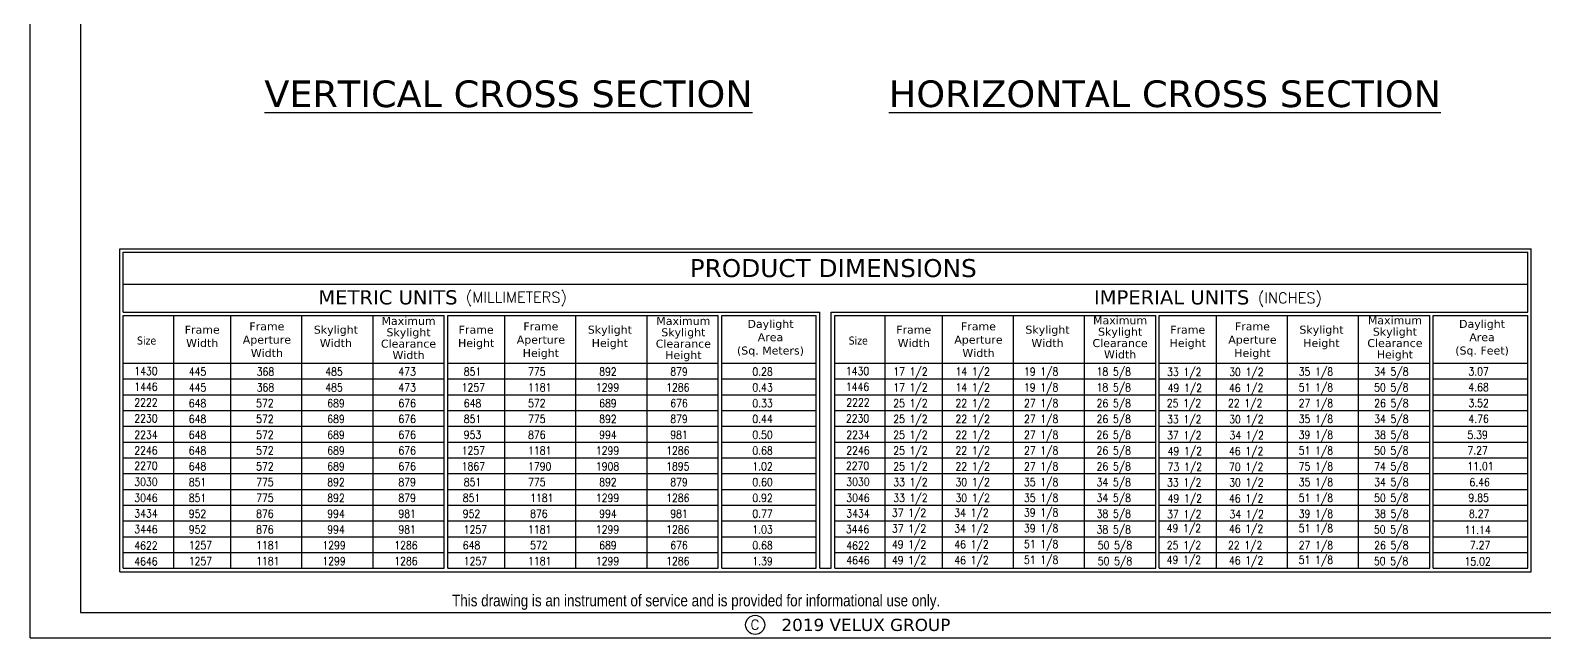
# Model space of a CAD drawing. Header units: inches. Extents: x -154 to 13, y 2 to 55.
# Drawn here: x -153.78 to -113.86, y 1.56 to 17.58 of the extents above; entities that cross this region are included whole.
import ezdxf
from ezdxf.enums import TextEntityAlignment as Align

# ---------------------------------------------------------------- set-up
doc = ezdxf.new("R2010")
doc.units = ezdxf.units.IN
doc.header["$LTSCALE"] = 2
doc.header["$MEASUREMENT"] = 0
doc.layers.get('0').update_dxf_attribs({"linetype": 'CONTINUOUS'})
doc.layers.add('VELUX_Border', color=5, linetype='CONTINUOUS')
doc.layers.add('VELUX_Text', color=7, linetype='CONTINUOUS')
doc.styles.add('ROMANS', font='romans')
doc.styles.add('SanSerif', font='romans.shx')
doc.styles.add('SIMPLEX', font='')
doc.styles.add('Verdana', font='verdana.ttf')
doc.styles.get('SIMPLEX').set_extended_font_data('Futura Md BT')

msp = doc.modelspace()

# ---------------------------------------------------------------- linework, layer by layer
at = {"color": 7}
for p, q in [((-151.329, 11.724), (-114.304, 11.724)), ((-151.329, 11.724), (-121.804, 11.724)), ((-151.329, 11.724), (-121.804, 11.724)), ((-151.329, 10.148), (-151.329, 11.724)), ((-151.329, 10.148), (-151.329, 11.724)), ((-114.304, 10.148), (-114.304, 11.724)), ((-114.304, 10.148), (-114.304, 11.724)), ((-114.304, 10.148), (-114.304, 11.724)), ((-151.329, 10.887), (-114.304, 10.887)), ((-151.329, 10.148), (-132.969, 10.148)), ((-151.329, 10.148), (-136.719, 10.148)), ((-151.329, 10.054), (-142.87, 10.054)), ((-151.329, 3.391), (-151.329, 10.054)), ((-149.999, 3.391), (-149.999, 10.054)), ((-148.495, 8.802), (-148.495, 10.054)), ((-146.62, 8.802), (-146.62, 10.054)), ((-144.745, 8.802), (-144.745, 10.054)), ((-142.87, 3.391), (-142.87, 10.054)), ((-142.776, 3.391), (-142.776, 10.054)), ((-142.776, 10.054), (-135.646, 10.054)), ((-141.271, 8.802), (-141.271, 10.054)), ((-139.396, 8.802), (-139.396, 10.054)), ((-137.521, 8.802), (-137.521, 10.054)), ((-135.646, 3.391), (-135.646, 10.054)), ((-135.553, 3.391), (-135.553, 10.054)), ((-135.553, 10.054), (-133.063, 10.054)), ((-133.063, 3.391), (-133.063, 10.054)), ((-132.969, 3.391), (-132.969, 10.148)), ((-132.663, 10.148), (-114.304, 10.148)), ((-132.663, 3.391), (-132.663, 10.148)), ((-132.663, 5.472), (-132.663, 10.148)), ((-132.569, 10.054), (-124.11, 10.054)), ((-132.569, 3.391), (-132.569, 10.054)), ((-131.24, 3.391), (-131.24, 10.054)), ((-129.735, 8.802), (-129.735, 10.054)), ((-127.86, 8.802), (-127.86, 10.054)), ((-125.985, 8.802), (-125.985, 10.054)), ((-124.11, 3.391), (-124.11, 10.054)), ((-124.016, 3.391), (-124.016, 10.054)), ((-124.016, 10.054), (-116.887, 10.054)), ((-122.512, 8.802), (-122.512, 10.054)), ((-120.637, 8.802), (-120.637, 10.054)), ((-118.762, 8.802), (-118.762, 10.054)), ((-116.887, 3.391), (-116.887, 10.054)), ((-116.793, 3.391), (-116.793, 10.054)), ((-116.793, 10.054), (-114.304, 10.054)), ((-116.793, 10.054), (-114.304, 10.054)), ((-114.304, 3.391), (-114.304, 10.054)), ((-151.329, 8.802), (-142.87, 8.802)), ((-151.329, 8.802), (-146.539, 8.802)), ((-148.495, 3.391), (-148.495, 8.802)), ((-146.62, 3.391), (-146.62, 8.802)), ((-144.745, 3.391), (-144.745, 8.802)), ((-142.776, 8.802), (-135.646, 8.802)), ((-142.776, 8.802), (-137.521, 8.802)), ((-141.271, 3.391), (-141.271, 8.802)), ((-139.396, 3.391), (-139.396, 8.802)), ((-137.521, 3.391), (-137.521, 8.802)), ((-135.553, 8.802), (-133.063, 8.802)), ((-135.553, 8.802), (-133.063, 8.802)), ((-132.569, 8.802), (-124.11, 8.802)), ((-129.735, 3.391), (-129.735, 8.802)), ((-127.86, 3.391), (-127.86, 8.802)), ((-125.985, 3.391), (-125.985, 8.802)), ((-124.016, 8.802), (-116.887, 8.802)), ((-116.793, 8.802), (-114.304, 8.802)), ((-151.329, 8.386), (-142.87, 8.386)), ((-142.776, 8.386), (-135.646, 8.386)), ((-135.553, 8.386), (-133.063, 8.386)), ((-132.569, 8.386), (-124.11, 8.386)), ((-124.016, 8.386), (-116.887, 8.386)), ((-116.793, 8.386), (-114.304, 8.386)), ((-151.329, 7.969), (-142.87, 7.969)), ((-142.776, 7.969), (-135.646, 7.969)), ((-135.553, 7.969), (-133.063, 7.969)), ((-132.569, 7.969), (-124.11, 7.969)), ((-124.016, 7.969), (-116.887, 7.969)), ((-116.793, 7.969), (-114.304, 7.969)), ((-151.329, 7.553), (-142.87, 7.553)), ((-142.776, 7.553), (-135.646, 7.553)), ((-135.553, 7.553), (-133.063, 7.553)), ((-132.569, 7.553), (-124.11, 7.553)), ((-124.016, 7.553), (-116.887, 7.553)), ((-116.793, 7.553), (-114.304, 7.553)), ((-151.329, 7.137), (-142.87, 7.137)), ((-142.776, 7.137), (-135.646, 7.137)), ((-135.553, 7.137), (-133.063, 7.137)), ((-132.569, 7.137), (-124.11, 7.137)), ((-124.016, 7.137), (-116.887, 7.137)), ((-116.793, 7.137), (-114.304, 7.137)), ((-151.329, 6.721), (-142.87, 6.721)), ((-142.776, 6.721), (-135.646, 6.721)), ((-135.553, 6.721), (-133.063, 6.721)), ((-132.569, 6.721), (-124.11, 6.721)), ((-124.016, 6.721), (-116.887, 6.721)), ((-116.793, 6.721), (-114.304, 6.721)), ((-151.329, 6.304), (-142.87, 6.304)), ((-142.776, 6.304), (-135.646, 6.304)), ((-135.553, 6.304), (-133.063, 6.304)), ((-132.569, 6.304), (-124.11, 6.304)), ((-124.016, 6.304), (-116.887, 6.304)), ((-116.793, 6.304), (-114.304, 6.304)), ((-151.329, 5.888), (-142.87, 5.888)), ((-142.776, 5.888), (-135.646, 5.888)), ((-135.553, 5.888), (-133.063, 5.888)), ((-132.569, 5.888), (-124.11, 5.888)), ((-124.016, 5.888), (-116.887, 5.888)), ((-116.793, 5.888), (-114.304, 5.888)), ((-151.329, 5.472), (-142.87, 5.472)), ((-142.776, 5.472), (-135.646, 5.472)), ((-135.553, 5.472), (-133.063, 5.472)), ((-132.569, 5.472), (-124.11, 5.472)), ((-124.016, 5.472), (-116.887, 5.472)), ((-116.793, 5.472), (-114.304, 5.472)), ((-151.329, 5.056), (-142.87, 5.056)), ((-142.776, 5.056), (-135.646, 5.056)), ((-135.553, 5.056), (-133.063, 5.056)), ((-132.569, 5.056), (-124.11, 5.056)), ((-124.016, 5.056), (-116.887, 5.056)), ((-116.793, 5.056), (-114.304, 5.056)), ((-151.329, 4.639), (-142.87, 4.639)), ((-142.776, 4.639), (-135.646, 4.639)), ((-135.553, 4.639), (-133.063, 4.639)), ((-132.569, 4.639), (-124.11, 4.639)), ((-124.016, 4.639), (-116.887, 4.639)), ((-116.793, 4.639), (-114.304, 4.639)), ((-151.329, 4.223), (-142.87, 4.223)), ((-142.776, 4.223), (-135.646, 4.223)), ((-135.553, 4.223), (-133.063, 4.223)), ((-132.569, 4.223), (-124.11, 4.223)), ((-124.016, 4.223), (-116.887, 4.223)), ((-116.793, 4.223), (-114.304, 4.223)), ((-151.329, 3.807), (-142.87, 3.807)), ((-142.776, 3.807), (-135.646, 3.807)), ((-135.553, 3.807), (-133.063, 3.807)), ((-132.569, 3.807), (-124.11, 3.807)), ((-124.016, 3.807), (-116.887, 3.807)), ((-116.793, 3.807), (-114.304, 3.807)), ((-151.329, 3.391), (-142.87, 3.391)), ((-142.776, 3.391), (-135.646, 3.391)), ((-135.553, 3.391), (-133.063, 3.391)), ((-132.969, 3.391), (-132.663, 3.391)), ((-132.969, 3.391), (-132.663, 3.391)), ((-132.569, 3.391), (-124.11, 3.391)), ((-124.016, 3.391), (-116.887, 3.391)), ((-116.793, 3.391), (-114.304, 3.391))]:
    msp.add_line(p, q, dxfattribs=at)
for p, q in [((-122.512, 3.391), (-122.512, 8.802)), ((-120.637, 3.391), (-120.637, 8.802)), ((-118.762, 3.391), (-118.762, 8.802))]:
    msp.add_line(p, q)
at = {"layer": 'VELUX_Border', "color": 6}
for q in [(-153.781, 42.81), (-90.031, 1.56)]:
    msp.add_line((-153.781, 1.56), q, dxfattribs=at)
at = {"layer": 'VELUX_Border'}
for p, q in [((-152.459, 42.149), (-152.459, 2.221)), ((-151.422, 11.818), (-114.21, 11.818)), ((-151.422, 3.297), (-151.422, 11.818)), ((-114.21, 3.297), (-114.21, 11.818)), ((-151.422, 3.297), (-114.21, 3.297)), ((-152.459, 2.221), (-90.692, 2.221))]:
    msp.add_line(p, q, dxfattribs=at)
at = {"layer": 'VELUX_Text'}
msp.add_circle((-134.671, 1.899), 0.252, dxfattribs=at)

# ---------------------------------------------------------------- texts
at = {"color": 7}
for s, height, style, p in [('%%uVERTICAL CROSS SECTION', 0.70312, 'Verdana', (-147.61, 15.552)), ('%%uHORIZONTAL CROSS SECTION', 0.70312, 'Verdana', (-131.147, 15.553)), ('(MILLIMETERS)', 0.28125, 'SanSerif', (-142.299, 10.399)), ('(INCHES)', 0.2812, 'SanSerif', (-121.417, 10.381))]:
    msp.add_text(s, height=height, dxfattribs=dict(at, style=style)).set_placement(p)
at = {"color": 7, "style": 'Verdana', "width": 0.85}
for p in [(-150.966, 9.291), (-132.207, 9.291)]:
    msp.add_text('Size', height=0.2109, dxfattribs=at).set_placement(p)
at = {"style": 'SanSerif', "width": 0.85}
for s, p in [('1430', (-151.038, 8.488)), ('445', (-149.602, 8.471)), ('368', (-147.812, 8.471)), ('485', (-146.005, 8.471)), ('473', (-144.076, 8.471)), ('851', (-142.354, 8.471)), ('775', (-140.658, 8.471)), ('892', (-138.783, 8.471)), ('879', (-136.908, 8.471)), ('0.28', (-134.745, 8.471)), ('1430', (-132.279, 8.488)), ('17 1/2', (-131.03, 8.471)), ('14 1/2', (-129.389, 8.471)), ('19 1/8', (-127.584, 8.471)), ('18 5/8', (-125.669, 8.471)), ('33 1/2', (-123.812, 8.463)), ('30 1/2', (-122.174, 8.463)), ('35 1/8', (-120.341, 8.471)), ('34 5/8', (-118.351, 8.471)), ('3.07', (-115.867, 8.476)), ('1446', (-151.038, 8.072)), ('445', (-149.602, 8.055)), ('368', (-147.812, 8.055)), ('485', (-146.005, 8.055)), ('473', (-144.076, 8.055)), ('1257', (-142.407, 8.055)), ('1181', (-140.658, 8.055)), ('1299', (-138.87, 8.055)), ('1286', (-137.017, 8.055)), ('0.43', (-134.745, 8.055)), ('1446', (-132.279, 8.072)), ('17 1/2', (-131.03, 8.055)), ('14 1/2', (-129.389, 8.055)), ('19 1/8', (-127.584, 8.055)), ('18 5/8', (-125.669, 8.055)), ('49 1/2', (-123.797, 8.041)), ('46 1/2', (-122.179, 8.041)), ('51 1/8', (-120.341, 8.055)), ('50 5/8', (-118.353, 8.055)), ('4.68', (-115.867, 8.06)), ('2222', (-151.038, 7.656)), ('648', (-149.602, 7.639)), ('572', (-147.826, 7.639)), ('689', (-145.951, 7.639)), ('676', (-144.076, 7.639)), ('648', (-142.354, 7.639)), ('572', (-140.658, 7.639)), ('689', (-138.783, 7.639)), ('676', (-136.908, 7.639)), ('0.33', (-134.745, 7.639)), ('2222', (-132.267, 7.656)), ('25 1/2', (-131.03, 7.639)), ('22 1/2', (-129.389, 7.639)), ('27 1/8', (-127.584, 7.639)), ('26 5/8', (-125.669, 7.639)), ('25 1/2', (-123.818, 7.639)), ('22 1/2', (-122.205, 7.639)), ('27 1/8', (-120.341, 7.639)), ('26 5/8', (-118.351, 7.639)), ('3.52', (-115.867, 7.644)), ('2230', (-151.038, 7.239)), ('648', (-149.602, 7.223)), ('572', (-147.826, 7.223)), ('689', (-145.951, 7.223)), ('676', (-144.076, 7.223)), ('851', (-142.354, 7.223)), ('775', (-140.658, 7.223)), ('892', (-138.783, 7.223)), ('879', (-136.908, 7.223)), ('0.44', (-134.745, 7.223)), ('2230', (-132.279, 7.239)), ('25 1/2', (-131.03, 7.223)), ('22 1/2', (-129.389, 7.223)), ('27 1/8', (-127.584, 7.223)), ('26 5/8', (-125.669, 7.223)), ('33 1/2', (-123.812, 7.214)), ('30 1/2', (-122.174, 7.214)), ('35 1/8', (-120.341, 7.223)), ('34 5/8', (-118.351, 7.223)), ('4.76', (-115.867, 7.228)), ('2234', (-151.038, 6.809)), ('648', (-149.602, 6.806)), ('572', (-147.826, 6.806)), ('689', (-145.951, 6.806)), ('676', (-144.076, 6.806)), ('953', (-142.354, 6.806)), ('876', (-140.658, 6.806)), ('994', (-138.783, 6.806)), ('981', (-136.908, 6.806)), ('0.50', (-134.745, 6.806)), ('2234', (-132.267, 6.809)), ('25 1/2', (-131.03, 6.806)), ('22 1/2', (-129.389, 6.806)), ('27 1/8', (-127.584, 6.806)), ('26 5/8', (-125.669, 6.806)), ('37 1/2', (-123.811, 6.792)), ('34 1/2', (-122.167, 6.792)), ('39 1/8', (-120.341, 6.806)), ('38 5/8', (-118.351, 6.806)), ('5.39', (-115.893, 6.805)), ('2246', (-151.038, 6.393)), ('648', (-149.602, 6.39)), ('572', (-147.826, 6.39)), ('689', (-145.951, 6.39)), ('676', (-144.076, 6.39)), ('1257', (-142.407, 6.39)), ('1181', (-140.658, 6.39)), ('1299', (-138.87, 6.39)), ('1286', (-137.017, 6.39)), ('0.68', (-134.745, 6.39)), ('2246', (-132.267, 6.393)), ('25 1/2', (-131.03, 6.39)), ('22 1/2', (-129.389, 6.39)), ('27 1/8', (-127.584, 6.39)), ('26 5/8', (-125.669, 6.39)), ('49 1/2', (-123.797, 6.376)), ('46 1/2', (-122.179, 6.376)), ('51 1/8', (-120.341, 6.39)), ('50 5/8', (-118.353, 6.39)), ('7.27', (-115.893, 6.396)), ('2270', (-151.038, 5.991)), ('648', (-149.602, 5.974)), ('572', (-147.826, 5.974)), ('689', (-145.951, 5.974)), ('676', (-144.076, 5.974)), ('1867', (-142.407, 5.974)), ('1790', (-140.658, 5.974)), ('1908', (-138.87, 5.974)), ('1895', (-137.017, 5.974)), ('1.02', (-134.745, 5.974)), ('2270', (-132.279, 5.991)), ('25 1/2', (-131.03, 5.974)), ('22 1/2', (-129.389, 5.974)), ('27 1/8', (-127.584, 5.974)), ('26 5/8', (-125.669, 5.974)), ('73 1/2', (-123.797, 5.96)), ('70 1/2', (-122.179, 5.96)), ('75 1/8', (-120.341, 5.974)), ('74 5/8', (-118.353, 5.974)), ('11.01', (-115.893, 5.979)), ('3030', (-151.038, 5.566)), ('851', (-149.602, 5.558)), ('775', (-147.826, 5.558)), ('892', (-145.951, 5.558)), ('879', (-144.076, 5.558)), ('851', (-142.354, 5.558)), ('775', (-140.658, 5.558)), ('892', (-138.783, 5.558)), ('879', (-136.908, 5.558)), ('0.60', (-134.745, 5.558)), ('3030', (-132.267, 5.566)), ('33 1/2', (-131.03, 5.558)), ('30 1/2', (-129.389, 5.558)), ('35 1/8', (-127.584, 5.558)), ('34 5/8', (-125.669, 5.558)), ('33 1/2', (-123.812, 5.549)), ('30 1/2', (-122.174, 5.549)), ('35 1/8', (-120.341, 5.558)), ('34 5/8', (-118.351, 5.558)), ('6.46', (-115.84, 5.557)), ('3046', (-151.038, 5.144)), ('851', (-149.602, 5.141)), ('775', (-147.826, 5.141)), ('892', (-145.951, 5.141)), ('879', (-144.076, 5.141)), ('851', (-142.379, 5.141)), ('1181', (-140.603, 5.141)), ('1299', (-138.87, 5.141)), ('1286', (-137.017, 5.141)), ('0.92', (-134.745, 5.141)), ('3046', (-132.267, 5.144)), ('33 1/2', (-131.03, 5.141)), ('30 1/2', (-129.389, 5.141)), ('35 1/8', (-127.584, 5.141)), ('34 5/8', (-125.669, 5.141)), ('49 1/2', (-123.797, 5.127)), ('46 1/2', (-122.179, 5.127)), ('51 1/8', (-120.341, 5.141)), ('50 5/8', (-118.353, 5.141)), ('9.85', (-115.866, 5.147)), ('3434', (-151.038, 4.734)), ('952', (-149.602, 4.725)), ('876', (-147.826, 4.725)), ('994', (-145.951, 4.725)), ('981', (-144.076, 4.725)), ('952', (-142.379, 4.725)), ('876', (-140.603, 4.725)), ('994', (-138.783, 4.725)), ('981', (-136.908, 4.725)), ('0.77', (-134.745, 4.725)), ('3434', (-132.267, 4.734)), ('37 1/2', (-131.066, 4.749)), ('34 1/2', (-129.421, 4.749)), ('39 1/8', (-127.584, 4.757)), ('38 5/8', (-125.669, 4.725)), ('37 1/2', (-123.811, 4.711)), ('34 1/2', (-122.167, 4.711)), ('39 1/8', (-120.341, 4.725)), ('38 5/8', (-118.351, 4.725)), ('8.27', (-115.853, 4.724)), ('3446', (-151.038, 4.317)), ('952', (-149.602, 4.309)), ('876', (-147.826, 4.309)), ('994', (-145.951, 4.309)), ('981', (-144.076, 4.309)), ('1257', (-142.354, 4.309)), ('1181', (-140.658, 4.309)), ('1299', (-138.87, 4.309)), ('1286', (-137.017, 4.309)), ('1.03', (-134.745, 4.309)), ('3446', (-132.279, 4.317)), ('37 1/2', (-131.066, 4.333)), ('34 1/2', (-129.421, 4.333)), ('39 1/8', (-127.584, 4.341)), ('38 5/8', (-125.669, 4.309)), ('49 1/2', (-123.821, 4.343)), ('46 1/2', (-122.181, 4.327)), ('51 1/8', (-120.341, 4.341)), ('50 5/8', (-118.359, 4.309)), ('11.14', (-115.969, 4.298)), ('4622', (-151.038, 3.884)), ('1257', (-149.602, 3.893)), ('1181', (-147.826, 3.893)), ('1299', (-146.081, 3.893)), ('1286', (-144.184, 3.893)), ('648', (-142.379, 3.893)), ('572', (-140.603, 3.893)), ('689', (-138.783, 3.893)), ('676', (-136.908, 3.893)), ('0.68', (-134.745, 3.893)), ('4622', (-132.267, 3.884)), ('49 1/2', (-131.066, 3.916)), ('46 1/2', (-129.421, 3.916)), ('51 1/8', (-127.584, 3.925)), ('50 5/8', (-125.638, 3.893)), ('25 1/2', (-123.818, 3.893)), ('22 1/2', (-122.205, 3.893)), ('27 1/8', (-120.341, 3.893)), ('26 5/8', (-118.351, 3.893)), ('7.27', (-115.827, 3.899)), ('4646', (-151.038, 3.468)), ('1257', (-149.602, 3.476)), ('1181', (-147.826, 3.476)), ('1299', (-146.081, 3.476)), ('1286', (-144.184, 3.476)), ('1257', (-142.354, 3.476)), ('1181', (-140.658, 3.476)), ('1299', (-138.87, 3.476)), ('1286', (-137.017, 3.476)), ('1.39', (-134.745, 3.476)), ('4646', (-132.267, 3.5)), ('49 1/2', (-131.066, 3.5)), ('46 1/2', (-129.421, 3.5)), ('51 1/8', (-127.584, 3.508)), ('50 5/8', (-125.638, 3.476)), ('49 1/2', (-123.821, 3.51)), ('46 1/2', (-122.181, 3.494)), ('51 1/8', (-120.341, 3.508)), ('50 5/8', (-118.359, 3.476)), ('15.02', (-115.969, 3.466))]:
    msp.add_text(s, height=0.2109, dxfattribs=at).set_placement(p)
at = {"color": 7, "style": 'Verdana'}
msp.add_text('2019 VELUX GROUP', height=0.32269, dxfattribs=at).set_placement((-131.751, 1.899), align=Align.MIDDLE)
at = {"color": 7, "char_height": 0.2109, "attachment_point": 2, "line_spacing_factor": 0.853333, "style": 'Verdana'}
for s, insert in [('Maximum\\PSkylight\\PClearance\\PWidth', (-143.809, 10.02)), ('Maximum\\PSkylight\\PClearance\\PHeight', (-136.564, 10.02)), ('Maximum\\PSkylight\\PClearance\\PWidth', (-125.05, 10.036)), ('Maximum\\PSkylight\\PClearance\\PHeight', (-117.804, 10.036))]:
    msp.add_mtext_dynamic_manual_height_columns(s, width=1.93388, gutter_width=12.5, heights=[0], dxfattribs=dict(at, insert=insert))
at = {"color": 7, "attachment_point": 2, "style": 'Verdana'}
for s, insert, char_height in [('Frame\\PWidth', (-149.249, 9.789), 0.2109), ('Frame\\PAperture\\PWidth', (-147.543, 9.877), 0.2109), ('Skylight\\PWidth', (-145.724, 9.789), 0.2109), ('Frame\\PHeight', (-142.026, 9.789), 0.2109), ('Frame\\PAperture\\PHeight', (-140.32, 9.877), 0.2109), ('Skylight\\PHeight', (-138.501, 9.789), 0.2109), ('Daylight\\PArea\\P(Sq. Meters)', (-134.267, 9.942), 0.21094), ('Frame\\PWidth', (-130.49, 9.789), 0.2109), ('Frame\\PAperture\\PWidth', (-128.784, 9.877), 0.2109), ('Skylight\\PWidth', (-126.965, 9.789), 0.2109), ('Frame\\PHeight', (-123.267, 9.789), 0.2109), ('Frame\\PAperture\\PHeight', (-121.561, 9.877), 0.2109), ('Skylight\\PHeight', (-119.742, 9.789), 0.2109), ('Daylight\\PArea\\P(Sq. Feet)', (-115.507, 9.942), 0.2109)]:
    msp.add_mtext_dynamic_manual_height_columns(s, width=1.93388, gutter_width=12.5, heights=[0], dxfattribs=dict(at, insert=insert, char_height=char_height))
at = {"layer": 'VELUX_Text', "color": 7, "style": 'Verdana'}
for s, height, p in [('PRODUCT DIMENSIONS', 0.47461, (-136.395, 11.07)), ('METRIC UNITS', 0.375, (-146.186, 10.349)), ('IMPERIAL UNITS', 0.375, (-125.739, 10.349))]:
    msp.add_text(s, height=height, dxfattribs=at).set_placement(p)
at = {"layer": 'VELUX_Text', "style": 'SIMPLEX', "width": 0.85}
msp.add_text('This drawing is an instrument of service and is provided for informational use only.', height=0.31145, dxfattribs=at).set_placement((-142.661, 2.387))
at = {"layer": 'VELUX_Text', "style": 'ROMANS'}
msp.add_text('C', height=0.261, dxfattribs=at).set_placement((-134.676, 1.905), align=Align.MIDDLE)

doc.saveas('drawing.dxf')
